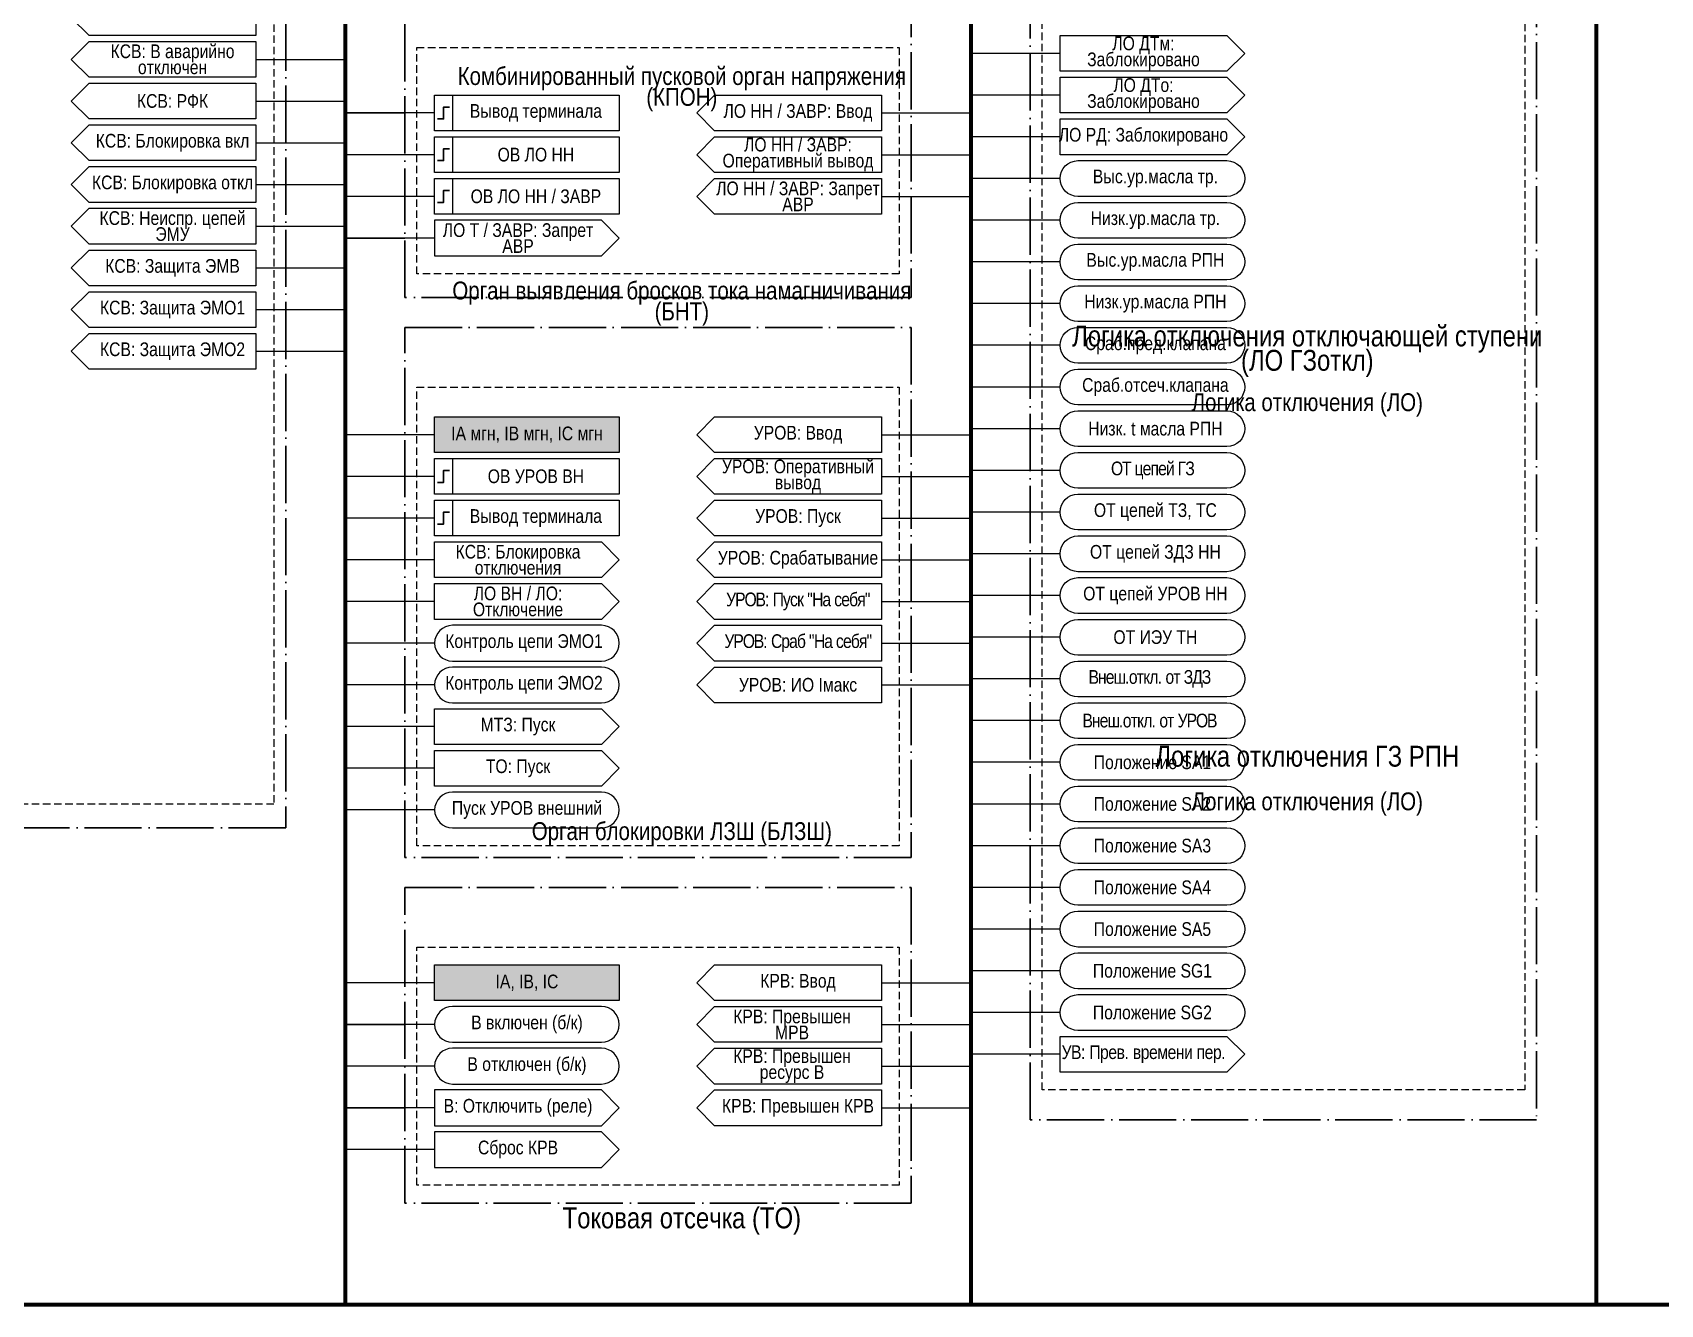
# Model space of a CAD drawing. Header units: millimetres. Extents: x 1491 to 6632, y -558 to 938.
# Drawn here: x 4354.5 to 4627.8, y 9 to 222.5 of the extents above; entities that cross this region are included whole.
import ezdxf

# ---------------------------------------------------------------- set-up
doc = ezdxf.new("R2010")
doc.units = ezdxf.units.MM
doc.linetypes.add('ACAD_ISO04W100', pattern=[30, 24, -3, 0, -3])
doc.linetypes.add('штриховая2', pattern=[0.375, 0.25, -0.125])
doc.layers.add('TEXT', color=7, linetype='Continuous', lineweight=25)
doc.layers.add('Основная', color=7, linetype='Continuous')
doc.styles.add('2.5_Gost_RD', font='ARIALN.TTF', dxfattribs={"height": 2.5})
doc.styles.add('3.5_Gost_RD', font='ARIALN.TTF', dxfattribs={"height": 3.5})

msp = doc.modelspace()

# ---------------------------------------------------------------- hatches: boundary and pattern name
at = {"ltscale": 100, "true_color": 0xf7931d}
h = msp.add_hatch(color=30, dxfattribs=at)
h.dxf.hatch_style = 1
h.paths.add_polyline_path([(4422, 158), (4453, 158), (4453, 152), (4422, 152)])
h = msp.add_hatch(color=30, dxfattribs=at)
h.dxf.hatch_style = 1
h.paths.add_polyline_path([(4422, 66), (4453, 66), (4453, 60), (4422, 60)])

# ---------------------------------------------------------------- linework, layer by layer
at = {"lineweight": 100, "ltscale": 100}
for p, q in [((4407, 641), (4407, 9)), ((4512, 641), (4512, 9)), ((4617, 641), (4617, 9)), ((4092, 9), (4722, 9))]:
    msp.add_line(p, q, dxfattribs=at)
at = {"ltscale": 100}
for p, q in [((4392, 222), (4364, 222)), ((4527, 219), (4512, 219)), ((4392, 218), (4407, 218)), ((4392, 215), (4364, 215)), ((4392, 211), (4407, 211)), ((4527, 212), (4512, 212)), ((4392, 208), (4364, 208)), ((4422, 209), (4407, 209)), ((4407, 209), (4417, 209)), ((4497, 209), (4512, 209)), ((4527, 205), (4512, 205)), ((4392, 204), (4407, 204)), ((4392, 201), (4364, 201)), ((4422, 202), (4407, 202)), ((4497, 202), (4512, 202)), ((4392, 197), (4407, 197)), ((4527, 198), (4512, 198)), ((4422, 195), (4407, 195)), ((4497, 195), (4512, 195)), ((4392, 194), (4364, 194)), ((4392, 190), (4407, 190)), ((4527, 191), (4512, 191)), ((4392, 187), (4364, 187)), ((4422, 188), (4407, 188)), ((4407, 188), (4417, 188)), ((4527, 184), (4512, 184)), ((4392, 183), (4407, 183)), ((4392, 180), (4364, 180)), ((4392, 176), (4407, 176)), ((4527, 177), (4512, 177)), ((4392, 173), (4364, 173)), ((4527, 170), (4512, 170)), ((4392, 169), (4407, 169)), ((4392, 166), (4364, 166)), ((4527, 163), (4512, 163)), ((4527, 156), (4512, 156)), ((4422, 155), (4407, 155)), ((4497, 155), (4512, 155)), ((4422, 148), (4407, 148)), ((4497, 148), (4512, 148)), ((4527, 149), (4512, 149)), ((4422, 141), (4407, 141)), ((4497, 141), (4512, 141)), ((4527, 142), (4512, 142)), ((4422, 134), (4407, 134)), ((4497, 134), (4512, 134)), ((4527, 135), (4512, 135)), ((4422, 127), (4407, 127)), ((4497, 127), (4512, 127)), ((4527, 128), (4512, 128)), ((4527, 121), (4512, 121)), ((4422, 120), (4407, 120)), ((4497, 120), (4512, 120)), ((4422, 113), (4407, 113)), ((4497, 113), (4512, 113)), ((4527, 114), (4512, 114)), ((4527, 107), (4512, 107)), ((4422, 106), (4407, 106)), ((4422, 99), (4407, 99)), ((4527, 100), (4512, 100)), ((4527, 93), (4512, 93)), ((4422, 92), (4407, 92)), ((4527, 86), (4512, 86)), ((4527, 79), (4512, 79)), ((4527, 72), (4512, 72)), ((4422, 63), (4407, 63)), ((4497, 63), (4512, 63)), ((4527, 65), (4512, 65)), ((4527, 58), (4512, 58)), ((4422, 56), (4407, 56)), ((4407, 56), (4417, 56)), ((4497, 56), (4512, 56)), ((4469, 52), (4466, 49)), ((4469, 52), (4497, 52)), ((4527, 51), (4512, 51)), ((4422, 49), (4407, 49)), ((4466, 49), (4469, 46)), ((4497, 49), (4512, 49)), ((4469, 45), (4466, 42)), ((4469, 45), (4497, 45)), ((4422, 42), (4407, 42)), ((4407, 42), (4417, 42)), ((4466, 42), (4469, 39)), ((4497, 42), (4512, 42)), ((4422, 35), (4407, 35))]:
    msp.add_line(p, q, dxfattribs=at)
at = {"color": 251, "linetype": 'ACAD_ISO04W100', "lineweight": 30, "ltscale": 0.4, "true_color": 0x58595b}
for points in [[(4522, 354), (4607, 354), (4607, 40), (4522, 40)], [(4417, 316), (4502, 316), (4502, 178), (4417, 178)], [(4312, 262), (4397, 262), (4397, 89), (4312, 89)], [(4417, 173), (4502, 173), (4502, 84), (4417, 84)], [(4417, 79), (4502, 79), (4502, 26), (4417, 26)]]:
    msp.add_lwpolyline(points, close=True, dxfattribs=at)
at = {"linetype": 'штриховая2', "ltscale": 5}
for points in [[(4524, 344), (4605, 344), (4605, 45), (4524, 45)], [(4314, 252), (4395, 252), (4395, 93), (4314, 93)], [(4419, 220), (4500, 220), (4500, 182), (4419, 182)], [(4419, 163), (4500, 163), (4500, 86), (4419, 86)], [(4419, 69), (4500, 69), (4500, 29), (4419, 29)]]:
    msp.add_lwpolyline(points, close=True, dxfattribs=at)
at = {"ltscale": 100}
for points in [[(4361, 225), (4364, 228), (4392, 228), (4392, 222), (4364, 222), (4361, 225)], [(4527, 222), (4555, 222), (4558, 219), (4555, 216), (4527, 216), (4527, 222)], [(4361, 218), (4364, 221), (4392, 221), (4392, 215), (4364, 215), (4361, 218)], [(4361, 211), (4364, 214), (4392, 214), (4392, 208), (4364, 208), (4361, 211)], [(4527, 215), (4555, 215), (4558, 212), (4555, 209), (4527, 209), (4527, 215)], [(4466, 209), (4469, 212), (4497, 212), (4497, 206), (4469, 206), (4466, 209)], [(4527, 208), (4555, 208), (4558, 205), (4555, 202), (4527, 202), (4527, 208)], [(4361, 204), (4364, 207), (4392, 207), (4392, 201), (4364, 201), (4361, 204)], [(4466, 202), (4469, 205), (4497, 205), (4497, 199), (4469, 199), (4466, 202)], [(4361, 197), (4364, 200), (4392, 200), (4392, 194), (4364, 194), (4361, 197)], [(4361, 190), (4364, 193), (4392, 193), (4392, 187), (4364, 187), (4361, 190)], [(4453, 188), (4450, 191), (4422, 191), (4422, 185), (4450, 185), (4453, 188)], [(4361, 183), (4364, 186), (4392, 186), (4392, 180), (4364, 180), (4361, 183)], [(4361, 176), (4364, 179), (4392, 179), (4392, 173), (4364, 173), (4361, 176)], [(4361, 169), (4364, 172), (4392, 172), (4392, 166), (4364, 166), (4361, 169)], [(4422, 137), (4450, 137), (4453, 134), (4450, 131), (4422, 131), (4422, 137)], [(4422, 130), (4450, 130), (4453, 127), (4450, 124), (4422, 124), (4422, 130)], [(4422, 109), (4450, 109), (4453, 106), (4450, 103), (4422, 103), (4422, 109)], [(4422, 102), (4450, 102), (4453, 99), (4450, 96), (4422, 96), (4422, 102)], [(4466, 63), (4469, 66), (4497, 66), (4497, 60), (4469, 60), (4466, 63)], [(4466, 56), (4469, 59), (4497, 59), (4497, 53), (4469, 53), (4466, 56)], [(4466, 49), (4469, 52), (4497, 52), (4497, 46), (4469, 46), (4466, 49)], [(4527, 54), (4555, 54), (4558, 51), (4555, 48), (4527, 48), (4527, 54)], [(4453, 42), (4450, 45), (4422, 45), (4422, 39), (4450, 39), (4453, 42)], [(4466, 42), (4469, 45), (4497, 45), (4497, 39), (4469, 39), (4466, 42)], [(4453, 35), (4450, 38), (4422, 38), (4422, 32), (4450, 32), (4453, 35)]]:
    msp.add_lwpolyline(points, dxfattribs=at)
for points in [[(4422, 212), (4425, 212), (4425, 206), (4422, 206)], [(4422, 212), (4453, 212), (4453, 206), (4422, 206)], [(4422, 205), (4425, 205), (4425, 199), (4422, 199)], [(4422, 205), (4453, 205), (4453, 199), (4422, 199)], [(4422, 198), (4425, 198), (4425, 192), (4422, 192)], [(4422, 198), (4453, 198), (4453, 192), (4422, 192)], [(4422, 158), (4453, 158), (4453, 152), (4422, 152)], [(4469, 158), (4497, 158), (4497, 152), (4469, 152), (4466, 155)], [(4422, 151), (4425, 151), (4425, 145), (4422, 145)], [(4422, 151), (4453, 151), (4453, 145), (4422, 145)], [(4469, 151), (4497, 151), (4497, 145), (4469, 145), (4466, 148)], [(4422, 144), (4453, 144), (4453, 138), (4422, 138)], [(4422, 144), (4425, 144), (4425, 138), (4422, 138)], [(4469, 144), (4497, 144), (4497, 138), (4469, 138), (4466, 141)], [(4469, 137), (4497, 137), (4497, 131), (4469, 131), (4466, 134)], [(4469, 130), (4497, 130), (4497, 124), (4469, 124), (4466, 127)], [(4469, 123), (4497, 123), (4497, 117), (4469, 117), (4466, 120)], [(4469, 116), (4497, 116), (4497, 110), (4469, 110), (4466, 113)], [(4422, 66), (4453, 66), (4453, 60), (4422, 60)]]:
    msp.add_lwpolyline(points, close=True, dxfattribs=at)
at = {"lineweight": 30, "ltscale": 100}
for points in [[(4424.5, 210), (4423.5, 210), (4423.5, 208), (4422.5, 208)], [(4424.5, 203), (4423.5, 203), (4423.5, 201), (4422.5, 201)], [(4424.5, 196), (4423.5, 196), (4423.5, 194), (4422.5, 194)], [(4424.5, 149), (4423.5, 149), (4423.5, 147), (4422.5, 147)], [(4424.5, 142), (4423.5, 142), (4423.5, 140), (4422.5, 140)]]:
    msp.add_lwpolyline(points, dxfattribs=at)
at = {"ltscale": 100}
for points in [[(4530, 195, -1), (4530, 201), (4555, 201, -1), (4555, 195)], [(4530, 188, -1), (4530, 194), (4555, 194, -1), (4555, 188)], [(4530, 181, -1), (4530, 187), (4555, 187, -1), (4555, 181)], [(4530, 174, -1), (4530, 180), (4555, 180, -1), (4555, 174)], [(4530, 167, -1), (4530, 173), (4555, 173, -1), (4555, 167)], [(4530, 160, -1), (4530, 166), (4555, 166, -1), (4555, 160)], [(4530, 153, -1), (4530, 159), (4555, 159, -1), (4555, 153)], [(4530, 146, -1), (4530, 152), (4555, 152, -1), (4555, 146)], [(4530, 139, -1), (4530, 145), (4555, 145, -1), (4555, 139)], [(4530, 132, -1), (4530, 138), (4555, 138, -1), (4555, 132)], [(4530, 125, -1), (4530, 131), (4555, 131, -1), (4555, 125)], [(4425, 117), (4450, 117, 1), (4450, 123), (4425, 123, 1)], [(4530, 118, -1), (4530, 124), (4555, 124, -1), (4555, 118)], [(4425, 110), (4450, 110, 1), (4450, 116), (4425, 116, 1)], [(4530, 111, -1), (4530, 117), (4555, 117, -1), (4555, 111)], [(4530, 104, -1), (4530, 110), (4555, 110, -1), (4555, 104)], [(4530, 97, -1), (4530, 103), (4555, 103, -1), (4555, 97)], [(4530, 90, -1), (4530, 96), (4555, 96, -1), (4555, 90)], [(4425, 89), (4450, 89, 1), (4450, 95), (4425, 95, 1)], [(4530, 83, -1), (4530, 89), (4555, 89, -1), (4555, 83)], [(4530, 76, -1), (4530, 82), (4555, 82, -1), (4555, 76)], [(4530, 69, -1), (4530, 75), (4555, 75, -1), (4555, 69)], [(4530, 62, -1), (4530, 68), (4555, 68, -1), (4555, 62)], [(4530, 55, -1), (4530, 61), (4555, 61, -1), (4555, 55)], [(4425, 53), (4450, 53, 1), (4450, 59), (4425, 59, 1)], [(4425, 46), (4450, 46, 1), (4450, 52), (4425, 52, 1)]]:
    msp.add_lwpolyline(points, format="xyb", close=True, dxfattribs=at)
at = {"layer": 'Основная', "ltscale": 100}
msp.add_lwpolyline([(4497, 198), (4497, 192), (4469, 192), (4466, 195), (4469, 198)], close=True, dxfattribs=at)

# ---------------------------------------------------------------- texts
at = {"ltscale": 100, "char_height": 2.3, "attachment_point": 5, "style": '2.5_Gost_RD'}
for s, insert, width in [('\\pxsm0.7;КСВ: В аварийно отключен', (4378, 218), 28), ('КСВ: РФК', (4378, 211), 28), ('\\pxsm0.7;КСВ: Блокировка вкл', (4378, 204), 28), ('\\pxsm0.7;КСВ: Блокировка откл', (4378, 197), 28), ('\\A1;\\pxsm0.7;Выс.ур.масла тр.', (4543, 198), 31), ('\\pxsm0.7;КСВ: Неиспр. цепей ЭМУ', (4378, 190), 28), ('\\A1;\\pxsm0.7;Низк.ур.масла тр.', (4543, 191), 29.7748), ('\\pxsm0.7;КСВ: Защита ЭМВ', (4378, 183), 28), ('\\A1;\\pxsm0.7;Выс.ур.масла РПН', (4543, 184), 31), ('\\A1;\\pxsm0.7;Низк.ур.масла РПН', (4543, 177), 29.7748), ('\\pxsm0.7;КСВ: Защита ЭМО1', (4378, 176), 28), ('\\pxsm0.7,t7;КСВ: Защита ЭМО2', (4378, 169), 28), ('\\A1;\\pxsm0.7;Сраб.пред.клапана', (4543, 170), 31), ('\\A1;\\pxsm0.7;Сраб.отсеч.клапана', (4543, 163), 31), ('УРОВ: Ввод', (4483, 155), 28), ('\\A1;\\pxsm0.7;Низк. t масла РПН', (4543, 156), 29.7748), ('\\pxsm0.7;УРОВ: Оперативный вывод', (4483, 148), 28), ('\\pxsm0.7;{\\T0.9;ОТ цепей ГЗ}', (4542.5, 149), 31), ('\\pxsm0.7;УРОВ: Пуск', (4483, 141), 28), ('\\pxsm0.7;ОТ цепей ЗДЗ НН', (4543, 135), 31), ('\\pxsm0.7;УРОВ: Срабатывание', (4483, 134), 28), ('\\pxsm0.7;ОТ цепей УРОВ НН', (4543, 128), 31), ('\\pxsm0.7;{\\T0.9;УРОВ: Сраб "На себя"}', (4483, 120), 28), ('\\pxsm0.7;ОТ ИЭУ ТН', (4543, 121), 31), ('\\pxsm0.7;{\\T0.9;Внеш.откл. от ЗДЗ}', (4542, 114), 31), ('\\pxsm0.7;{\\T0.9;Внеш.откл. от УРОВ}', (4542, 107), 31), ('\\pxsm0.7;Положение SA1', (4542.5, 100), 31), ('\\pxsm0.7;Положение SA2', (4542.5, 93), 31), ('\\pxsm0.7;Положение SA3', (4542.5, 86), 31), ('\\pxsm0.7;Положение SA4', (4542.5, 79), 31), ('\\pxsm0.7;Положение SA5', (4542.5, 72), 31), ('\\pxsm0.7;Положение SG1', (4542.5, 65), 31), ('\\pxsm0.7;КРВ: Ввод', (4483, 63), 28), ('\\pxsm0.7,t10;Положение SG2', (4542.5, 58), 31), ('\\pxsm0.7;КРВ: Превышен ресурс В', (4482, 49), 25.9637), ('\\pxsm0.7;КРВ: Превышен КРВ', (4483, 42), 24.6062)]:
    msp.add_mtext(s, dxfattribs=dict(at, insert=insert, width=width))
at = {"color": 30, "ltscale": 100, "true_color": 0xf7931d, "attachment_point": 5, "style": '3.5_Gost_RD'}
for s, insert, char_height, width in [('\\pxsm0.7;Комбинированный пусковой орган напряжения (КПОН)', (4463.5, 213), 3, 81), ('\\pxsm0.7;Орган выявления бросков тока намагничивания (БНТ)', (4463.5, 177), 3, 81), ('\\pxsm0.7;Логика отключения отключающей ступени \\P(ЛО ГЗоткл) ', (4568.5, 169), 3.5, 85), ('\\pxsm0.7;Логика отключения (ЛО)', (4568.5, 160), 3, 81), ('\\pxsm0.7;Логика отключения ГЗ РПН ', (4568.5, 101), 3.5, 85), ('\\pxsm0.7;Логика отключения (ЛО)', (4568.5, 93), 3, 81), ('Орган блокировки ЛЗШ (БЛЗШ)', (4463.5, 88), 3, 81), ('\\pxsm0.7;Токовая отсечка (ТО)', (4463.5, 23), 3.5, 85)]:
    msp.add_mtext(s, dxfattribs=dict(at, insert=insert, char_height=char_height, width=width))
at = {"color": 0, "ltscale": 100, "insert": (4439, 209), "char_height": 2.3, "width": 28, "attachment_point": 5, "style": '2.5_Gost_RD'}
msp.add_mtext('\\pxsm0.7;{\\C256;Вывод терминала}', dxfattribs=at)
at = {"color": 3, "ltscale": 100, "char_height": 2.3, "attachment_point": 5, "style": '2.5_Gost_RD'}
for s, insert, width in [('\\pxsm0.7;{\\T0.9;\\C256;УРОВ: Пуск "На себя"}', (4483, 127), 28), ('\\pxsm0.7;{\\C256;КРВ: Превышен МРВ}', (4482, 56), 24.3799)]:
    msp.add_mtext(s, dxfattribs=dict(at, insert=insert, width=width))
at = {"layer": 'TEXT', "ltscale": 100, "char_height": 2.3, "attachment_point": 5, "style": '2.5_Gost_RD'}
for s, insert, width in [('\\pxsm0.7;ЛО ДТм: Заблокировано', (4541, 219), 28), ('\\pxsm0.7;ЛО ДТо: Заблокировано', (4541, 212), 28), ('ЛО НН / ЗАВР: Ввод', (4483, 209), 28), ('\\pxsm0.7;ЛО РД: Заблокировано', (4541, 205), 28), ('\\pxsm0.7;ЛО НН / ЗАВР: Оперативный вывод', (4483, 202), 28), ('\\pxsm0.7;ЛО НН / ЗАВР: Запрет АВР', (4483, 195), 28), ('\\pxsm0.7;ЛО Т / ЗАВР: Запрет АВР', (4436, 188), 28), ('\\pxsm0.7;ОВ УРОВ ВН', (4439, 148), 28), ('\\pxsm0.7;{\\C256;Вывод терминала}', (4439, 141), 28), ('\\pxsm0.7;ОТ цепей ТЗ, ТС', (4543, 142), 31), ('\\pxsm0.7;{\\C256;КСВ: Блокировка отключения}', (4436, 134), 28), ('\\pxsm0.7;ЛО ВН / ЛО: Отключение', (4436, 127), 28), ('\\pxsm0.7;Контроль цепи ЭМО1', (4437, 120), 28), ('\\pxsm0.7;Контроль цепи ЭМО2', (4437, 113), 28), ('УРОВ: ИО Iмакс', (4483, 113), 28), ('\\pxsm0.7;{\\C256;МТЗ: Пуск}', (4436, 106), 28), ('\\pxsm0.7;ТО: Пуск', (4436, 99), 28), ('\\pxsm0.7;{\\C256;Пуск УРОВ внешний}', (4437.5, 92), 31), ('В включен (б/к)', (4437.5, 56), 31), ('В отключен (б/к)', (4437.5, 49), 31), ('\\pxsm0.7;В: Отключить (реле)', (4436, 42), 28)]:
    msp.add_mtext(s, dxfattribs=dict(at, insert=insert, width=width))
at = {"layer": 'TEXT', "color": 0, "ltscale": 100, "char_height": 2.3, "attachment_point": 5, "style": '2.5_Gost_RD'}
for s, insert, width in [('\\pxsm0.7;{\\C256;ОВ ЛО НН}', (4439, 202), 28), ('{\\C256;IA мгн, IB мгн, IC мгн}', (4437.5, 155), 31), ('{\\C256;IA, IB, IC}', (4437.5, 63), 31), ('\\pxsm0.7;{\\T0.95;\\C256;УВ: Прев. времени пер.}', (4541, 51), 28), ('\\pxsm0.7;{\\C256;Сброс КРВ}', (4436, 35), 28)]:
    msp.add_mtext(s, dxfattribs=dict(at, insert=insert, width=width))
at = {"layer": 'Основная', "color": 0, "ltscale": 100, "insert": (4439, 195), "char_height": 2.3, "width": 28, "attachment_point": 5, "style": '2.5_Gost_RD'}
msp.add_mtext('\\pxsm0.7;{\\C256;ОВ ЛО НН / ЗАВР}', dxfattribs=at)

doc.saveas('drawing.dxf')
